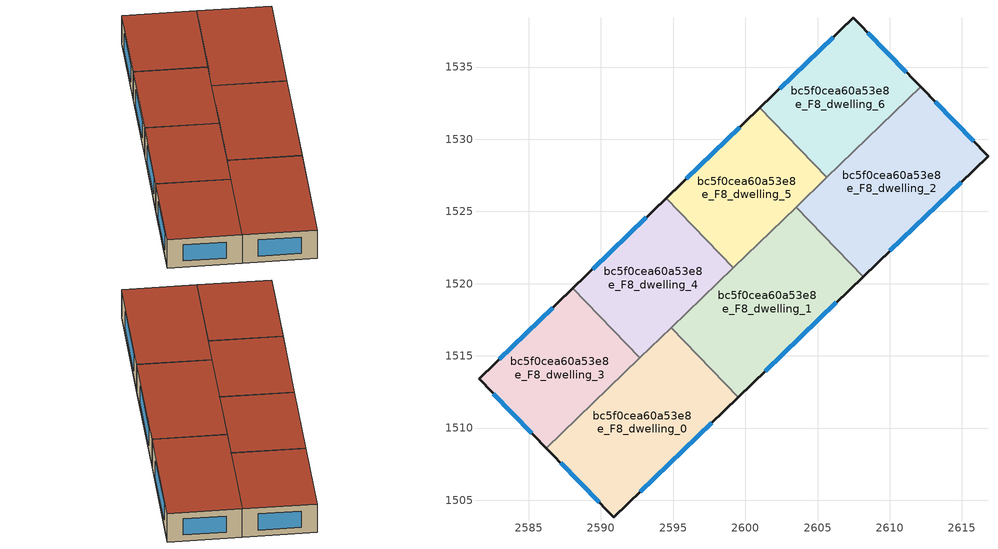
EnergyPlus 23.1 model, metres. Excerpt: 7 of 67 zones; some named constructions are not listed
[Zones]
bc5f0cea60a53e8e_F8_dwelling_0
 floor to bc5f0cea60a53e8e_F7_dwelling_0 (EU_floor_Construction): 2594.87,1516.96 2599.52,1512.15 2590.89,1503.82 2586.22,1508.62 z24
 wall outside (EU_wall_Construction): 2586.22,1508.62 2590.89,1503.82 2599.52,1512.15 z24:27
 wall to bc5f0cea60a53e8e_F8_dwelling_1 (EU_wall_Construction): 2599.52,1512.15 2594.87,1516.96 z24:27
 wall to bc5f0cea60a53e8e_F8_dwelling_3 (EU_wall_Construction): 2592.69,1514.86 2586.22,1508.62 z24:27
 wall to bc5f0cea60a53e8e_F8_dwelling_4 (EU_wall_Construction): 2594.87,1516.96 2592.69,1514.86 z24:27
 window (EU_Window_Construction): 2592.73,1505.61 2597.67,1510.36 / 2587.22,1507.59 2589.89,1504.85 z24.64:26.36
 roof outside (EU_roof_Construction): 2599.52,1512.15 2594.87,1516.96 2586.22,1508.62 2590.89,1503.82 z27
bc5f0cea60a53e8e_F8_dwelling_1
 floor to bc5f0cea60a53e8e_F7_dwelling_1 (EU_floor_Construction): 2603.51,1525.29 2608.16,1520.48 2599.52,1512.15 2594.87,1516.96 z24
 wall outside (EU_wall_Construction): 2599.52,1512.15 2608.16,1520.48 z24:27
 wall to bc5f0cea60a53e8e_F8_dwelling_2 (EU_wall_Construction): 2608.16,1520.48 2603.51,1525.29 z24:27
 wall to bc5f0cea60a53e8e_F8_dwelling_5 (EU_wall_Construction): 2603.51,1525.29 2599.17,1521.11 z24:27
 wall to bc5f0cea60a53e8e_F8_dwelling_4 (EU_wall_Construction): 2599.17,1521.11 2594.87,1516.96 z24:27
 window (EU_Window_Construction): 2601.37,1513.93 2606.31,1518.7 z24.64:26.36
 roof outside (EU_roof_Construction): 2608.16,1520.48 2603.51,1525.29 2594.87,1516.96 2599.52,1512.15 z27
bc5f0cea60a53e8e_F8_dwelling_2
 floor to bc5f0cea60a53e8e_F7_dwelling_2 (EU_floor_Construction): 2612.14,1533.62 2616.81,1528.82 2608.16,1520.48 2603.51,1525.29 z24
 wall outside (EU_wall_Construction): 2608.16,1520.48 2616.81,1528.82 2612.14,1533.62 z24:27
 wall to bc5f0cea60a53e8e_F8_dwelling_6 (EU_wall_Construction): 2612.14,1533.62 2605.65,1527.36 z24:27
 wall to bc5f0cea60a53e8e_F8_dwelling_5 (EU_wall_Construction): 2605.65,1527.36 2603.51,1525.29 z24:27
 window (EU_Window_Construction): 2615.81,1529.85 2613.14,1532.59 / 2610.01,1522.27 2614.95,1527.04 z24.64:26.36
 roof outside (EU_roof_Construction): 2616.81,1528.82 2612.14,1533.62 2603.51,1525.29 2608.16,1520.48 z27
bc5f0cea60a53e8e_F8_dwelling_3
 floor to bc5f0cea60a53e8e_F7_dwelling_3 (EU_floor_Construction): 2588.05,1519.67 2592.69,1514.86 2586.22,1508.62 2581.56,1513.41 z24
 wall outside (EU_wall_Construction): 2588.05,1519.67 2581.56,1513.41 2586.22,1508.62 z24:27
 wall to bc5f0cea60a53e8e_F8_dwelling_4 (EU_wall_Construction): 2592.69,1514.86 2588.05,1519.67 z24:27
 window (EU_Window_Construction): 2582.56,1512.39 2585.22,1509.65 / 2586.66,1518.33 2582.95,1514.75 z24.64:26.36
 roof outside (EU_roof_Construction): 2592.69,1514.86 2588.05,1519.67 2581.56,1513.41 2586.22,1508.62 z27
bc5f0cea60a53e8e_F8_dwelling_4
 floor to bc5f0cea60a53e8e_F7_dwelling_4 (EU_floor_Construction): 2594.53,1525.92 2599.17,1521.11 2592.69,1514.86 2588.05,1519.67 z24
 wall outside (EU_wall_Construction): 2594.53,1525.92 2588.05,1519.67 z24:27
 wall to bc5f0cea60a53e8e_F8_dwelling_5 (EU_wall_Construction): 2599.17,1521.11 2594.53,1525.92 z24:27
 window (EU_Window_Construction): 2593.14,1524.59 2589.44,1521.01 z24.64:26.36
 roof outside (EU_roof_Construction): 2599.17,1521.11 2594.53,1525.92 2588.05,1519.67 2592.69,1514.86 z27
bc5f0cea60a53e8e_F8_dwelling_5
 floor to bc5f0cea60a53e8e_F7_dwelling_5 (EU_floor_Construction): 2601.01,1532.17 2605.65,1527.36 2599.17,1521.11 2594.53,1525.92 z24
 wall outside (EU_wall_Construction): 2601.01,1532.17 2594.53,1525.92 z24:27
 wall to bc5f0cea60a53e8e_F8_dwelling_6 (EU_wall_Construction): 2605.65,1527.36 2601.01,1532.17 z24:27
 window (EU_Window_Construction): 2599.62,1530.84 2595.92,1527.26 z24.64:26.36
 roof outside (EU_roof_Construction): 2605.65,1527.36 2601.01,1532.17 2594.53,1525.92 2599.17,1521.11 z27
bc5f0cea60a53e8e_F8_dwelling_6
 floor to bc5f0cea60a53e8e_F7_dwelling_6 (EU_floor_Construction): 2607.48,1538.42 2612.14,1533.62 2605.65,1527.36 2601.01,1532.17 z24
 wall outside (EU_wall_Construction): 2612.14,1533.62 2607.48,1538.42 2601.01,1532.17 z24:27
 window (EU_Window_Construction): 2611.15,1534.65 2608.48,1537.39 / 2606.09,1537.08 2602.4,1533.51 z24.64:26.36
 roof outside (EU_roof_Construction): 2612.14,1533.62 2607.48,1538.42 2601.01,1532.17 2605.65,1527.36 z27
[SCHEDULE:FILE] Column Number=1; Rows to Skip at Top=0; Number of Hours of Data=8760; Column Separator=Comma; Interpolate to Timestep=No; Minutes per Item=60; Adjust Schedule for Daylight Savings=Yes
Name | File
EU_Step8_GainSchedule_bc5f0cea60a53e8e_F0_dwelling_7_f000 | ../../schedules/bc5f0cea60a53e8e/bc5f0cea60a53e8e_F0_dwelling_7_f000_gain.csv
EU_Step8_GainSchedule_bc5f0cea60a53e8e_F1_dwelling_0_f000 | ../../schedules/bc5f0cea60a53e8e/bc5f0cea60a53e8e_F1_dwelling_0_f000_gain.csv
EU_Step8_GainSchedule_bc5f0cea60a53e8e_F1_dwelling_1_f000 | ../../schedules/bc5f0cea60a53e8e/bc5f0cea60a53e8e_F1_dwelling_1_f000_gain.csv
EU_Step8_GainSchedule_bc5f0cea60a53e8e_F1_dwelling_2_f000 | ../../schedules/bc5f0cea60a53e8e/bc5f0cea60a53e8e_F1_dwelling_2_f000_gain.csv
EU_Step8_GainSchedule_bc5f0cea60a53e8e_F1_dwelling_3_f000 | ../../schedules/bc5f0cea60a53e8e/bc5f0cea60a53e8e_F1_dwelling_3_f000_gain.csv
EU_Step8_GainSchedule_bc5f0cea60a53e8e_F1_dwelling_4_f000 | ../../schedules/bc5f0cea60a53e8e/bc5f0cea60a53e8e_F1_dwelling_4_f000_gain.csv
EU_Step8_GainSchedule_bc5f0cea60a53e8e_F1_dwelling_5_f000 | ../../schedules/bc5f0cea60a53e8e/bc5f0cea60a53e8e_F1_dwelling_5_f000_gain.csv
EU_Step8_GainSchedule_bc5f0cea60a53e8e_F1_dwelling_6_f000 | ../../schedules/bc5f0cea60a53e8e/bc5f0cea60a53e8e_F1_dwelling_6_f000_gain.csv
EU_Step8_GainSchedule_bc5f0cea60a53e8e_F1_dwelling_7_f000 | ../../schedules/bc5f0cea60a53e8e/bc5f0cea60a53e8e_F1_dwelling_7_f000_gain.csv
EU_Step8_GainSchedule_bc5f0cea60a53e8e_F2_dwelling_0_f000 | ../../schedules/bc5f0cea60a53e8e/bc5f0cea60a53e8e_F2_dwelling_0_f000_gain.csv
EU_Step8_GainSchedule_bc5f0cea60a53e8e_F2_dwelling_1_f000 | ../../schedules/bc5f0cea60a53e8e/bc5f0cea60a53e8e_F2_dwelling_1_f000_gain.csv
EU_Step8_GainSchedule_bc5f0cea60a53e8e_F2_dwelling_2_f000 | ../../schedules/bc5f0cea60a53e8e/bc5f0cea60a53e8e_F2_dwelling_2_f000_gain.csv
EU_Step8_GainSchedule_bc5f0cea60a53e8e_F2_dwelling_3_f000 | ../../schedules/bc5f0cea60a53e8e/bc5f0cea60a53e8e_F2_dwelling_3_f000_gain.csv
EU_Step8_GainSchedule_bc5f0cea60a53e8e_F2_dwelling_4_f000 | ../../schedules/bc5f0cea60a53e8e/bc5f0cea60a53e8e_F2_dwelling_4_f000_gain.csv
EU_Step8_GainSchedule_bc5f0cea60a53e8e_F2_dwelling_5_f000 | ../../schedules/bc5f0cea60a53e8e/bc5f0cea60a53e8e_F2_dwelling_5_f000_gain.csv
EU_Step8_GainSchedule_bc5f0cea60a53e8e_F2_dwelling_6_f000 | ../../schedules/bc5f0cea60a53e8e/bc5f0cea60a53e8e_F2_dwelling_6_f000_gain.csv
EU_Step8_GainSchedule_bc5f0cea60a53e8e_F2_dwelling_7_f000 | ../../schedules/bc5f0cea60a53e8e/bc5f0cea60a53e8e_F2_dwelling_7_f000_gain.csv
EU_Step8_GainSchedule_bc5f0cea60a53e8e_F3_dwelling_0_f000 | ../../schedules/bc5f0cea60a53e8e/bc5f0cea60a53e8e_F3_dwelling_0_f000_gain.csv
EU_Step8_GainSchedule_bc5f0cea60a53e8e_F3_dwelling_1_f000 | ../../schedules/bc5f0cea60a53e8e/bc5f0cea60a53e8e_F3_dwelling_1_f000_gain.csv
EU_Step8_GainSchedule_bc5f0cea60a53e8e_F3_dwelling_2_f000 | ../../schedules/bc5f0cea60a53e8e/bc5f0cea60a53e8e_F3_dwelling_2_f000_gain.csv
EU_Step8_GainSchedule_bc5f0cea60a53e8e_F3_dwelling_3_f000 | ../../schedules/bc5f0cea60a53e8e/bc5f0cea60a53e8e_F3_dwelling_3_f000_gain.csv
EU_Step8_GainSchedule_bc5f0cea60a53e8e_F3_dwelling_4_f000 | ../../schedules/bc5f0cea60a53e8e/bc5f0cea60a53e8e_F3_dwelling_4_f000_gain.csv
EU_Step8_GainSchedule_bc5f0cea60a53e8e_F3_dwelling_5_f000 | ../../schedules/bc5f0cea60a53e8e/bc5f0cea60a53e8e_F3_dwelling_5_f000_gain.csv
EU_Step8_GainSchedule_bc5f0cea60a53e8e_F3_dwelling_6_f000 | ../../schedules/bc5f0cea60a53e8e/bc5f0cea60a53e8e_F3_dwelling_6_f000_gain.csv
EU_Step8_GainSchedule_bc5f0cea60a53e8e_F3_dwelling_7_f000 | ../../schedules/bc5f0cea60a53e8e/bc5f0cea60a53e8e_F3_dwelling_7_f000_gain.csv
